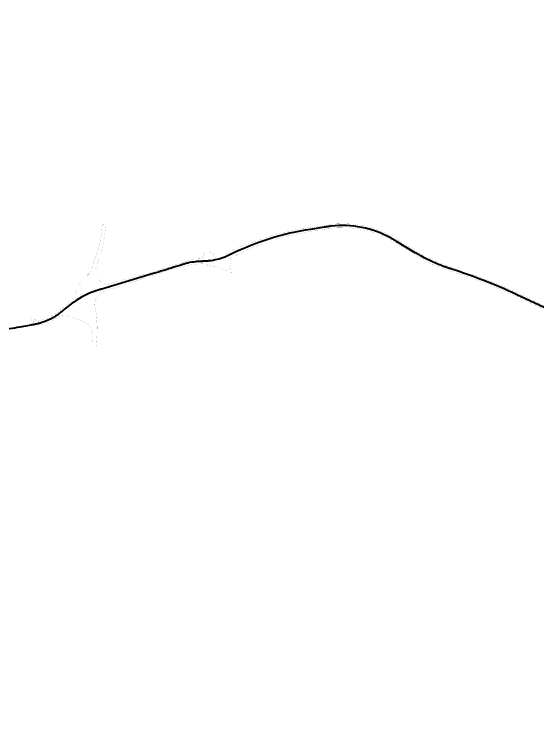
# Model space of a CAD drawing. Header units: millimetres. Extents: x 1864 to 10174863, y -4887456 to 5366151.
# Drawn here: x 6226050 to 6233515, y 5212075 to 5222277 of the extents above; entities that cross this region are included whole.
import ezdxf
from ezdxf import colors
from ezdxf.entities.mleader import LeaderData, LeaderLine
from ezdxf.math import Vec2, Vec3

# ---------------------------------------------------------------- set-up
doc = ezdxf.new("R2010")
doc.units = ezdxf.units.MM
doc.layers.add('!Полоса отвода', color=30, linetype='Continuous')
doc.layers.add('Основное направление 30.05.Ось трассы', color=7, linetype='Continuous')
doc.layers.add('ИС_Выноски', color=3, linetype='Continuous', lineweight=18)
doc.layers.add('ИС_Размер', color=3, linetype='Continuous', lineweight=18)
doc.styles.add('ISOCPEUR', font='isocpeur.ttf', dxfattribs={"width": 0.8, "oblique": 15, "height": 2.5})
doc.linetypes.add('гр.ПОЛЬ.10', pattern='A,6.75,-2,[131,ltypeshp.shx,S=0.75,R=0,X=-0.75,Y=-0.375],-2,6.75,[130,ltypeshp.shx,S=0.75,R=270.000001,X=-8.75,Y=-0.375],0', length=17.5)

# ---------------------------------------------------------------- blocks, each defined once
blk = doc.blocks.new('_DotBlank')
at = {"color": 0, "linetype": 'ByBlock', "lineweight": -2}
blk.add_line((-0.5, 0), (-1, 0), dxfattribs=at)
blk.add_circle((0, 0), 0.5, dxfattribs=at)

msp = doc.modelspace()

# ---------------------------------------------------------------- linework, layer by layer
at = {"layer": '!Полоса отвода', "color": 30, "linetype": 'гр.ПОЛЬ.10', "true_color": 0xff7f00, "transparency": 33554687, "const_width": 1}
msp.add_lwpolyline([(6233739.2, 5218068.3), (6233429.7, 5218212.4), (6233190.4, 5218325), (6233013.9, 5218405.7), (6232902.6, 5218451.6), (6232566.8, 5218584.6), (6232290.8, 5218676.6), (6232066.9, 5218756.5), (6231897.4, 5218836.7), (6231710.6, 5218947.1), (6231575.3, 5219036.7), (6231488.5, 5219085.8), (6231381, 5219142.3), (6231259.8, 5219196.4), (6231134.9, 5219240.8), (6231006.5, 5219273.7), (6230865.2, 5219293.9), (6230753.3, 5219299.7), (6230641.3, 5219297.1), (6230401.1, 5219265), (6230112.2, 5219223.6), (6229993.9, 5219198.4), (6229779.4, 5219146.1), (6229643.8, 5219106.1), (6229405.9, 5219022.7), (6229301.9, 5218984.2), (6229208.5, 5218945.5), (6229127, 5218907.4), (6229033.1, 5218865.8), (6228905.6, 5218822.9), (6228893.3, 5218839.5), (6228876.4, 5218873.6), (6228842.1, 5218898.7), (6228803.8, 5218903.5), (6228769.4, 5218891.3), (6228741.8, 5218864.8), (6228732, 5218827.2), (6228738.5, 5218802.1), (6228608.1, 5218797.2), (6228535.6, 5218778.1), (6228461.5, 5218754), (6228355.5, 5218716.9), (6228009, 5218610.3), (6227757.8, 5218542.3), (6227623.2, 5218505.6), (6227526.6, 5218478.4), (6227425.2, 5218447.8), (6227391.8, 5218439.5), (6227357.5, 5218437.8), (6227315.6, 5218453.6), (6227283.8, 5218474.6), (6227247.1, 5218504.2), (6227220.8, 5218542.5), (6227206.9, 5218583.8), (6227206.6, 5218645.2), (6227216.9, 5218684.8), (6227231.8, 5218730.9), (6227261, 5218822.3), (6227281.8, 5218885), (6227299, 5218951.1), (6227318.2, 5219037.4), (6227335.1, 5219130), (6227351.8, 5219285.3), (6227302.1, 5219289), (6227290, 5219151), (6227272.9, 5219039.5), (6227245.6, 5218939.4), (6227203.7, 5218823), (6227171.9, 5218727.7), (6227147.6, 5218647.8), (6227117.3, 5218592.8), (6227007.4, 5218482.6), (6226989.1, 5218461.1), (6226973, 5218437.4), (6226965, 5218423.3), (6226955.1, 5218402.8), (6226942.3, 5218365.8), (6226931.3, 5218322.3), (6226916.6, 5218272.4), (6226898, 5218238.2), (6226870.2, 5218205.6), (6226773.9, 5218137.2), (6226683.5, 5218058.5), (6226606.1, 5218001.1), (6226538.5, 5217964.8), (6226467.5, 5217936), (6226391.4, 5217912.8), (6226379.7, 5217911.9), (6226363.8, 5217919.8), (6226341.2, 5217941.4), (6226326.6, 5217950.4), (6226305.6, 5217957.4), (6226288.4, 5217960.9), (6226282.3, 5217929.3), (6226302.1, 5217924.4), (6226315.3, 5217918.5), (6226324.5, 5217911.8), (6226328.3, 5217905.9), (6226324.6, 5217895.4), (6226318.8, 5217892.8), (6226329.5, 5217837.8), (6226368.7, 5217846), (6226406.1, 5217852.9), (6226462.3, 5217867.2), (6226508.9, 5217882.8), (6226555.1, 5217899.6), (6226603.5, 5217926.2), (6226640.2, 5217949.7), (6226675, 5217971.3), (6226735.1, 5217993.8), (6226778.1, 5217997), (6226820.4, 5217991), (6226884.3, 5217966.2), (6227053.4, 5217900.7), (6227103.9, 5217864.3), (6227131.1, 5217825.3), (6227146.4, 5217778.6), (6227163.4, 5217694), (6227169.9, 5217590.3), (6227167.9, 5217517.4), (6227156, 5217361), (6227198.7, 5217357.7), (6227225.1, 5217697.1), (6227229.2, 5217824.7), (6227225.4, 5217899.9), (6227215.3, 5218010.6), (6227202.9, 5218094), (6227196.7, 5218129.8), (6227194.3, 5218177.5), (6227206, 5218229.5), (6227249.7, 5218293.2), (6227285.1, 5218320), (6227360.2, 5218350.3), (6227548.4, 5218405.6), (6227633.8, 5218434.7), (6227757.4, 5218474.4), (6228041.7, 5218570.7), (6228430.7, 5218685.3), (6228525.9, 5218709.2), (6228639.5, 5218724.4), (6228770.9, 5218731.3), (6228805.6, 5218704.7), (6228848.7, 5218694.7), (6228896.3, 5218689.2), (6228967, 5218676.9), (6229068, 5218637), (6229138.9, 5218604.6), (6229154, 5218637.9), (6229106.7, 5218658.4), (6229128.3, 5218712), (6229135.6, 5218760.7), (6229131.8, 5218798.6), (6229138.2, 5218818.7), (6229270, 5218881.6), (6229431.9, 5218956.5), (6229575.2, 5219011.5), (6229773.4, 5219077), (6229891.5, 5219114.3), (6230086.3, 5219155.6), (6230241.1, 5219188.5), (6230458.5, 5219221), (6230615, 5219244.6), (6230791.4, 5219246.9), (6230963, 5219224.5), (6231117.8, 5219187.7), (6231240.4, 5219148.2), (6231374.3, 5219086.5), (6231526.5, 5218993.7), (6231677.7, 5218904.6), (6231820.3, 5218816.2), (6231942.4, 5218748.8), (6232023.5, 5218712.2), (6232178.2, 5218654.7), (6232404.3, 5218583.1), (6232603.9, 5218511.6), (6232811.5, 5218430.9), (6232969.7, 5218363.5), (6233147.6, 5218287.7), (6233368.7, 5218185.7), (6233596.2, 5218079.6)], dxfattribs=at)
at = {"layer": 'ИС_Размер', "linetype": 'Continuous'}
msp.add_circle((6226064.8, 5217311.4), 148840, dxfattribs=at)
at = {"layer": 'Основное направление 30.05.Ось трассы', "color": 1, "lineweight": 40, "true_color": 0xff0000, "flags": 128}
msp.add_lwpolyline([(6234250.5, 5217802.5), (6233192.6, 5218294.4, 0.0310959), (6232266.9, 5218656.7, -0.0003906), (6232243.1, 5218664.3, -0.0011719), (6232219.3, 5218672.1, -0.0019531), (6232195.6, 5218680, -0.0027344), (6232171.9, 5218688.1, -0.0449601), (6231845, 5218836.3, -0.0027344), (6231823.3, 5218848.8, -0.0019531), (6231801.8, 5218861.4, -0.0011719), (6231780.3, 5218874.2, -0.0003906), (6231758.8, 5218887.1), (6231490.5, 5219048.1, 0.000558), (6231469, 5219061, 0.0016741), (6231447.5, 5219073.7, 0.0027902), (6231425.9, 5219086.3, 0.0039063), (6231404.2, 5219098.6, 0.1569769), (6230562.2, 5219263.5, 0.0039063), (6230537.4, 5219260.4, 0.0027902), (6230512.7, 5219256.9, 0.0016741), (6230487.9, 5219253.2, 0.000558), (6230463.2, 5219249.4), (6230265.4, 5219218.8, 0.0743248), (6229136.3, 5218867, -0.0002441), (6229125, 5218861.5, -0.0007324), (6229113.8, 5218856.1, -0.0012207), (6229102.5, 5218850.7, -0.001709), (6229091.1, 5218845.4, -0.0021973), (6229079.8, 5218840.2, -0.0026856), (6229068.4, 5218835.1, -0.0031738), (6229056.9, 5218830.1, -0.0036621), (6229045.4, 5218825.3, -0.0712442), (6228825.4, 5218770.2, -0.0036621), (6228812.9, 5218769, -0.0031738), (6228800.5, 5218767.9, -0.0026856), (6228788, 5218767.1, -0.0021973), (6228775.5, 5218766.3, -0.001709), (6228763, 5218765.6, -0.0012207), (6228750.5, 5218765, -0.0007324), (6228738.1, 5218764.5, -0.0002441), (6228725.6, 5218764, 0.0002441), (6228713.1, 5218763.5, 0.0007324), (6228700.6, 5218762.9, 0.0012207), (6228688.1, 5218762.3, 0.001709), (6228675.6, 5218761.7, 0.0021973), (6228663.1, 5218760.9, 0.0026856), (6228650.7, 5218760, 0.0031738), (6228638.2, 5218759, 0.0036621), (6228625.8, 5218757.8, 0.0339635), (6228518.8, 5218739.3, 0.0036621), (6228506.7, 5218736.3, 0.0031738), (6228494.6, 5218733, 0.0026856), (6228482.6, 5218729.7, 0.0021973), (6228470.6, 5218726.2, 0.001709), (6228458.6, 5218722.6, 0.0012207), (6228446.6, 5218719, 0.0007324), (6228434.7, 5218715.3, 0.0002441), (6228422.7, 5218711.6), (6228319, 5218679.3, -0.0025326), (6228028.4, 5218590.5), (6227295.7, 5218370.6, 0.0001628), (6227283.7, 5218367, 0.0004883), (6227271.7, 5218363.4, 0.0008138), (6227259.8, 5218359.7, 0.0011393), (6227247.8, 5218356, 0.0014648), (6227235.9, 5218352.3, 0.0017904), (6227224, 5218348.4, 0.0021159), (6227212.1, 5218344.5, 0.0024414), (6227200.3, 5218340.5, 0.0717386), (6226895.9, 5218183.4, 0.0041829), (6226878.5, 5218170.8, 0.0036252), (6226861.4, 5218157.9, 0.0030675), (6226844.5, 5218144.8, 0.0025097), (6226827.7, 5218131.6, 0.001952), (6226811, 5218118.1, 0.0013943), (6226794.4, 5218104.6, 0.0008366), (6226777.8, 5218091, 0.0002789), (6226761.3, 5218077.4, -0.000293), (6226749.8, 5218067.8, -0.0008789), (6226738.2, 5218058.3, -0.0014648), (6226726.6, 5218048.8, -0.0020508), (6226714.9, 5218039.4, -0.0026367), (6226703.1, 5218030.1, -0.0032227), (6226691.2, 5218021, -0.0038086), (6226679.2, 5218012, -0.0043946), (6226667, 5218003.2, -0.0903236), (6226407.1, 5217882.2, -0.0043946), (6226392.6, 5217878.5, -0.0038086), (6226378, 5217875.1, -0.0032227), (6226363.3, 5217871.9, -0.0026367), (6226348.6, 5217868.8, -0.0020508), (6226333.9, 5217865.9, -0.0014648), (6226319.2, 5217863.1, -0.0008789), (6226304.4, 5217860.4, -0.000293), (6226289.7, 5217857.7), (6226129.8, 5217828.4, -0.0304875), (6225827.4, 5217792)], format="xyb", dxfattribs=at)

# ---------------------------------------------------------------- next in the draw order: leaders
at = {"layer": 'ИС_Выноски', "color": 3}
ml = msp.add_multileader_mtext('Standard', dxfattribs=at)
ml.set_content('ПК70+50\\P24+3х33+24', color=3, style='ISOCPEUR')
ml.set_leader_properties(color=256, linetype='ByLayer', lineweight=-1)
ml.set_arrow_properties(name='DOTBLANK')
ml.build(insert=Vec2(0, 0))
ml.multileader.update_dxf_attribs({"text_left_attachment_type": 6, "text_right_attachment_type": 6, "dogleg_length": 0.36, "arrow_head_size": 1500, "scale": 25})
ctx = ml.context
ctx.base_point, ctx.scale, ctx.char_height, ctx.arrow_head_size, ctx.landing_gap_size, ctx.plane_origin, ctx.plane_x_axis, ctx.plane_y_axis = Vec3(6236691.2, 5217349.7), 25, 125, 1500, 2.25, Vec3(6242724, 5214845.6), Vec3(1, 0.0000115), Vec3(-0.0000115, 1)
ctx.left_attachment, ctx.right_attachment, ctx.text_align_type = 6, 6, 1
notes = []
notes.append((ctx, [(0, (1, 1, 0), (6236671.1, 5217349.7), (1, 0.0000115), 20.1, [(1, [(6236451.9, 5217068.3)], 0, [])])]))
ctx.mtext.insert, ctx.mtext.text_direction, ctx.mtext.rotation, ctx.mtext.width, ctx.mtext.alignment, ctx.mtext.flow_direction = Vec3(6237088.7, 5217499.7), Vec3(1, 0.0000115), 0.0000115, 857.209, 2, 5
ctx.mtext.has_bg_fill, ctx.mtext.bg_color, ctx.mtext.bg_scale_factor, ctx.mtext.bg_transparency, ctx.mtext.use_window_bg_color = 1, -1027028792, 1.5, 0, 1
for ctx, leaders in notes:
    for number, flags, end, landing, length, lines in leaders:
        leader = LeaderData()
        leader.index, (leader.has_last_leader_line, leader.has_dogleg_vector, leader.attachment_direction) = number, flags
        leader.last_leader_point, leader.dogleg_vector, leader.dogleg_length = Vec3(end), Vec3(landing), length
        for number, points, colour, breaks in lines:
            line = LeaderLine()
            line.index, line.vertices, line.color, line.breaks = number, Vec3.list(points), colors.encode_raw_color(colour), breaks
            leader.lines.append(line)
        ctx.leaders.append(leader)

doc.saveas('drawing.dxf')
